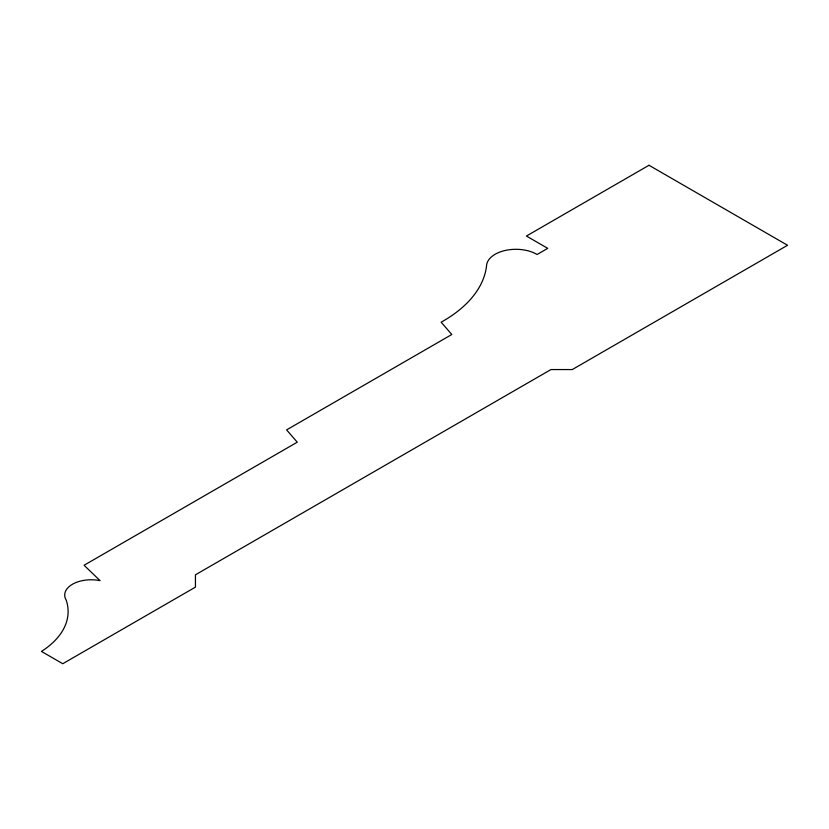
<?xml version="1.0" encoding="UTF-8"?>
<svg xmlns="http://www.w3.org/2000/svg" width="829" height="829" viewBox="0 0 829 829"><rect width="100%" height="100%" fill="white"/><g stroke="black" fill="none" stroke-linecap="round" stroke-linejoin="round"><path stroke-width="1.24" d="M648.993 165.272L526.415 236.047L547.731 248.348L537.078 254.503A29.367 16.953 0 0 0 505.327 250.441A29.367 16.953 0 0 0 486.55 265.767A149.272 86.185 0 0 1 441.142 322.191L451.805 334.501L286.596 429.888L297.259 442.189L84.081 565.264L100.071 580.652A26.507 15.305 0 0 0 72.465 584.248A26.507 15.305 0 0 0 66.227 600.186A102.941 59.429 0 0 1 41.45 651.418L62.766 663.728L195.437 587.129L195.437 574.818L550.964 369.558L572.279 369.558L787.55 245.27L648.993 165.272"/></g></svg>
